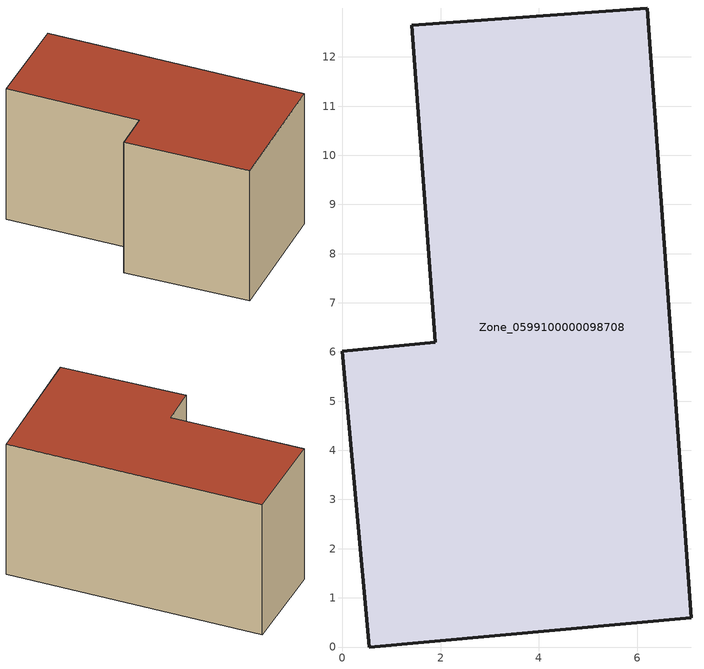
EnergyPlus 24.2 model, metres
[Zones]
Zone_0599100000098708
 floor ground (C_G): 7.1,0.6 0.55,0 0,6.02 1.89,6.2 1.42,12.64 6.21,13 z0
 wall outside (C_F): 0.55,0 7.1,0.6 6.21,13 1.42,12.64 1.89,6.2 0,6.02 0.55,0 z0:7.02
 roof outside (C_R): 0,6.02 0.55,0 7.1,0.6 6.21,13 1.42,12.64 1.89,6.2 z7.02
[BUILDING]
Pand.0599100000098708: North Axis=0; Terrain=City; Loads Convergence Tolerance Value=0.04; Temperature Convergence Tolerance Value=0.4; Solar Distribution=FullExterior; Maximum Number of Warmup Days=25; Minimum Number of Warmup Days=1
[Site:Location]
Rotterdam.The.Hague.AP_ZH_NLD Design_Conditions: Latitude=51.96; Longitude=4.45; Time Zone=1; Elevation=-4.5
[SITE:GROUNDTEMPERATURE:BUILDINGSURFACE]
18, 18, 18, 18, 18, 18, 18, 18, 18, 18, 18, 18
[MATERIAL] Thermal Absorptance=0.9; Solar Absorptance=0.7; Visible Absorptance=0.7
Name | Roughness | Thickness | Conductivity | Density | Specific Heat
G.TC.1946 | MediumSmooth | 0.15 | 1 | 540 | 1210
F.TC.1946 | Rough | 0.3 | 0.857143 | 1920 | 840
R.TC.1946 | MediumRough | 0.2 | 0.909091 | 1500 | 1000
[CONSTRUCTION]
C_G: G.TC.1946
C_F: F.TC.1946
C_R: R.TC.1946
[ZONE]
Zone_0599100000098708: Type=1; Multiplier=1; Ceiling Height=Autocalculate; Volume=Autocalculate; Floor Area=autocalculate; Part of Total Floor Area=Yes
[ZONEINFILTRATION:DESIGNFLOWRATE]
Infil_Zone_0599100000098708: Zone or ZoneList or Space or SpaceList=Zone_0599100000098708; Schedule=AlwaysOn; Design Flow Rate Calculation Method=Flow/Area; Flow Rate per Floor Area=0.003; Constant Term Coefficient=1; Temperature Term Coefficient=0; Velocity Term Coefficient=0; Velocity Squared Term Coefficient=0
[HVACTEMPLATE:ZONE:IDEALLOADSAIRSYSTEM]
Zone_0599100000098708: Maximum Heating Supply Air Temperature=50; Minimum Cooling Supply Air Temperature=13; Maximum Heating Supply Air Humidity Ratio=0.0156; Minimum Cooling Supply Air Humidity Ratio=0.0077; Heating Limit=NoLimit; Cooling Limit=NoLimit; Dehumidification Control Type=ConstantSensibleHeatRatio; Cooling Sensible Heat Ratio=0.7; Dehumidification Setpoint=60; Humidification Control Type=None; Humidification Setpoint=30; Outdoor Air Method=None; Outdoor Air Flow Rate per Person=0.00944; Outdoor Air Flow Rate per Zone Floor Area=0; Outdoor Air Flow Rate per Zone=0; Demand Controlled Ventilation Type=None; Outdoor Air Economizer Type=NoEconomizer; Heat Recovery Type=None; Sensible Heat Recovery Effectiveness=0.7; Latent Heat Recovery Effectiveness=0.65
[ZONECONTROL:THERMOSTAT]
ThermostatControl_Zone_0599100000098708: Zone or ZoneList=Zone_0599100000098708; Control Type Schedule=DualSetpointControlType; Control 1=Thermostat_Zone_0599100000098708; Temperature Difference Between Cutout And Setpoint=0
[THERMOSTATSETPOINT:DUALSETPOINT]
Thermostat_Zone_0599100000098708: Heating Setpoint Temperature Schedule=HeatingSetpoint_Zone_0599100000098708; Cooling Setpoint Temperature Schedule=CoolingSetpoint_Zone_0599100000098708
[SCHEDULE:COMPACT]
HeatingSetpoint_Zone_0599100000098708: Through: 12/31, For: AllDays, Until: 24:00, 21
CoolingSetpoint_Zone_0599100000098708: Through: 12/31, For: AllDays, Until: 24:00, 24
DualSetpointControlType: Through: 12/31, For: AllDays, Until: 24:00, 4
AlwaysOn: Through: 12/31, For: AllDays, Until: 24:00, 1
